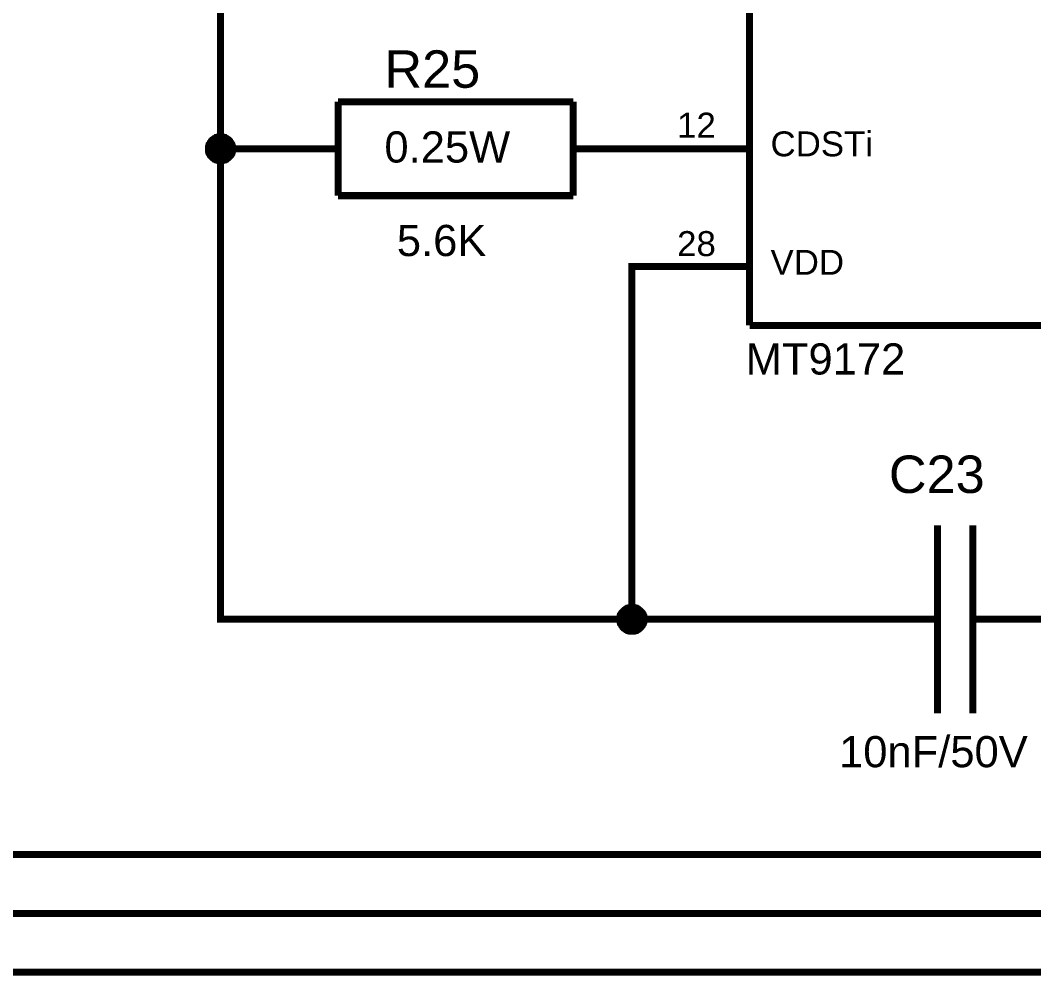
# Model space of a CAD drawing. Header units: millimetres. Extents: x -2024 to 917, y -725 to 13.
# Drawn here: x 763.42 to 806.51, y -313.94 to -273.33 of the extents above; entities that cross this region are included whole.
import ezdxf

# ---------------------------------------------------------------- set-up
doc = ezdxf.new("R2010")
doc.units = ezdxf.units.MM
doc.layers.add('Sheet', color=255, linetype='Continuous')
doc.styles.get("Standard").update_dxf_attribs({"font": 'arial.ttf'})

msp = doc.modelspace()

# ---------------------------------------------------------------- linework, layer by layer
at = {"layer": 'Sheet'}
for points, const_width in [([(794.426, -245.037), (794.426, -286.301)], 0.3), ([(799.424, -298.787), (789.427, -298.787), (771.933, -298.787), (771.933, -278.8), (771.933, -266.298), (771.933, -251.296), (778.189, -251.296)], 0.3), ([(776.931, -276.797), (776.931, -280.787)], 0.3), ([(786.928, -276.797), (776.931, -276.797)], 0.3), ([(786.928, -276.797), (786.928, -280.787)], 0.3), ([(771.42, -278.8), (771.42, -278.767), (771.42, -278.751), (771.42, -278.717), (771.436, -278.701), (771.436, -278.668), (771.436, -278.651), (771.453, -278.618), (771.453, -278.602), (771.469, -278.585), (771.486, -278.552), (771.502, -278.535), (771.502, -278.519), (771.519, -278.502), (771.535, -278.469), (771.552, -278.453), (771.569, -278.436), (771.585, -278.419), (771.602, -278.403), (771.635, -278.386), (771.651, -278.37), (771.668, -278.37), (771.684, -278.353), (771.717, -278.337), (771.734, -278.32), (771.751, -278.32), (771.784, -278.303), (771.8, -278.303), (771.833, -278.303), (771.85, -278.287), (771.883, -278.287), (771.9, -278.287), (771.933, -278.287)], 0.3), ([(771.42, -278.8), (771.42, -278.767), (771.42, -278.751), (771.42, -278.717), (771.436, -278.701), (771.436, -278.668), (771.436, -278.651), (771.453, -278.618), (771.453, -278.602), (771.469, -278.585), (771.486, -278.552), (771.502, -278.535), (771.502, -278.519), (771.519, -278.502), (771.535, -278.469), (771.552, -278.453), (771.569, -278.436), (771.585, -278.419), (771.602, -278.403), (771.635, -278.386), (771.651, -278.37), (771.668, -278.37), (771.684, -278.353), (771.717, -278.337), (771.734, -278.32), (771.751, -278.32), (771.784, -278.303), (771.8, -278.303), (771.833, -278.303), (771.85, -278.287), (771.883, -278.287), (771.9, -278.287), (771.933, -278.287)], 0.3), ([(771.42, -278.8), (771.42, -278.767), (771.42, -278.751), (771.42, -278.717), (771.436, -278.701), (771.436, -278.668), (771.436, -278.651), (771.453, -278.618), (771.453, -278.602), (771.469, -278.585), (771.486, -278.552), (771.502, -278.535), (771.502, -278.519), (771.519, -278.502), (771.535, -278.469), (771.552, -278.453), (771.569, -278.436), (771.585, -278.419), (771.602, -278.403), (771.635, -278.386), (771.651, -278.37), (771.668, -278.37), (771.684, -278.353), (771.717, -278.337), (771.734, -278.32), (771.751, -278.32), (771.784, -278.303), (771.8, -278.303), (771.833, -278.303), (771.85, -278.287), (771.883, -278.287), (771.9, -278.287), (771.933, -278.287)], 0.3), ([(771.42, -278.8), (771.42, -278.767), (771.42, -278.751), (771.42, -278.717), (771.436, -278.701), (771.436, -278.668), (771.436, -278.651), (771.453, -278.618), (771.453, -278.602), (771.469, -278.585), (771.486, -278.552), (771.502, -278.535), (771.502, -278.519), (771.519, -278.502), (771.535, -278.469), (771.552, -278.453), (771.569, -278.436), (771.585, -278.419), (771.602, -278.403), (771.635, -278.386), (771.651, -278.37), (771.668, -278.37), (771.684, -278.353), (771.717, -278.337), (771.734, -278.32), (771.751, -278.32), (771.784, -278.303), (771.8, -278.303), (771.833, -278.303), (771.85, -278.287), (771.883, -278.287), (771.9, -278.287), (771.933, -278.287)], 0.3), ([(771.42, -278.8), (771.42, -278.767), (771.42, -278.751), (771.42, -278.717), (771.436, -278.701), (771.436, -278.668), (771.436, -278.651), (771.453, -278.618), (771.453, -278.602), (771.469, -278.585), (771.486, -278.552), (771.502, -278.535), (771.502, -278.519), (771.519, -278.502), (771.535, -278.469), (771.552, -278.453), (771.569, -278.436), (771.585, -278.419), (771.602, -278.403), (771.635, -278.386), (771.651, -278.37), (771.668, -278.37), (771.684, -278.353), (771.717, -278.337), (771.734, -278.32), (771.751, -278.32), (771.784, -278.303), (771.8, -278.303), (771.833, -278.303), (771.85, -278.287), (771.883, -278.287), (771.9, -278.287), (771.933, -278.287)], 0.0991), ([(771.42, -278.8), (771.42, -278.767), (771.42, -278.751), (771.42, -278.717), (771.436, -278.701), (771.436, -278.668), (771.436, -278.651), (771.453, -278.618), (771.453, -278.602), (771.469, -278.585), (771.486, -278.552), (771.502, -278.535), (771.502, -278.519), (771.519, -278.502), (771.535, -278.469), (771.552, -278.453), (771.569, -278.436), (771.585, -278.419), (771.602, -278.403), (771.635, -278.386), (771.651, -278.37), (771.668, -278.37), (771.684, -278.353), (771.717, -278.337), (771.734, -278.32), (771.751, -278.32), (771.784, -278.303), (771.8, -278.303), (771.833, -278.303), (771.85, -278.287), (771.883, -278.287), (771.9, -278.287), (771.933, -278.287)], 0.0991), ([(771.42, -278.8), (771.42, -278.767), (771.42, -278.751), (771.42, -278.717), (771.436, -278.701), (771.436, -278.668), (771.436, -278.651), (771.453, -278.618), (771.453, -278.602), (771.469, -278.585), (771.486, -278.552), (771.502, -278.535), (771.502, -278.519), (771.519, -278.502), (771.535, -278.469), (771.552, -278.453), (771.569, -278.436), (771.585, -278.419), (771.602, -278.403), (771.635, -278.386), (771.651, -278.37), (771.668, -278.37), (771.684, -278.353), (771.717, -278.337), (771.734, -278.32), (771.751, -278.32), (771.784, -278.303), (771.8, -278.303), (771.833, -278.303), (771.85, -278.287), (771.883, -278.287), (771.9, -278.287), (771.933, -278.287)], 0.0991), ([(771.42, -278.8), (771.42, -278.767), (771.42, -278.751), (771.42, -278.717), (771.436, -278.701), (771.436, -278.668), (771.436, -278.651), (771.453, -278.618), (771.453, -278.602), (771.469, -278.585), (771.486, -278.552), (771.502, -278.535), (771.502, -278.519), (771.519, -278.502), (771.535, -278.469), (771.552, -278.453), (771.569, -278.436), (771.585, -278.419), (771.602, -278.403), (771.635, -278.386), (771.651, -278.37), (771.668, -278.37), (771.684, -278.353), (771.717, -278.337), (771.734, -278.32), (771.751, -278.32), (771.784, -278.303), (771.8, -278.303), (771.833, -278.303), (771.85, -278.287), (771.883, -278.287), (771.9, -278.287), (771.933, -278.287)], 0.0991), ([(771.933, -278.287), (771.933, -278.287)], 0.3), ([(771.933, -278.287), (771.966, -278.287), (771.982, -278.287), (772.015, -278.287), (772.032, -278.303), (772.065, -278.303), (772.082, -278.303), (772.115, -278.32), (772.131, -278.32), (772.148, -278.337), (772.181, -278.353), (772.197, -278.37), (772.214, -278.37), (772.231, -278.386), (772.264, -278.403), (772.28, -278.419), (772.297, -278.436), (772.313, -278.453), (772.33, -278.469), (772.346, -278.502), (772.363, -278.519), (772.363, -278.535), (772.38, -278.552), (772.396, -278.585), (772.413, -278.602), (772.413, -278.618), (772.429, -278.651), (772.429, -278.668), (772.429, -278.701), (772.446, -278.717), (772.446, -278.751), (772.446, -278.767), (772.446, -278.8)], 0.3), ([(771.933, -278.287), (771.933, -278.287)], 0.3), ([(771.933, -278.287), (771.966, -278.287), (771.982, -278.287), (772.015, -278.287), (772.032, -278.303), (772.065, -278.303), (772.082, -278.303), (772.115, -278.32), (772.131, -278.32), (772.148, -278.337), (772.181, -278.353), (772.197, -278.37), (772.214, -278.37), (772.231, -278.386), (772.264, -278.403), (772.28, -278.419), (772.297, -278.436), (772.313, -278.453), (772.33, -278.469), (772.346, -278.502), (772.363, -278.519), (772.363, -278.535), (772.38, -278.552), (772.396, -278.585), (772.413, -278.602), (772.413, -278.618), (772.429, -278.651), (772.429, -278.668), (772.429, -278.701), (772.446, -278.717), (772.446, -278.751), (772.446, -278.767), (772.446, -278.8)], 0.3), ([(771.933, -278.287), (771.933, -278.287)], 0.3), ([(771.933, -278.287), (771.966, -278.287), (771.982, -278.287), (772.015, -278.287), (772.032, -278.303), (772.065, -278.303), (772.082, -278.303), (772.115, -278.32), (772.131, -278.32), (772.148, -278.337), (772.181, -278.353), (772.197, -278.37), (772.214, -278.37), (772.231, -278.386), (772.264, -278.403), (772.28, -278.419), (772.297, -278.436), (772.313, -278.453), (772.33, -278.469), (772.346, -278.502), (772.363, -278.519), (772.363, -278.535), (772.38, -278.552), (772.396, -278.585), (772.413, -278.602), (772.413, -278.618), (772.429, -278.651), (772.429, -278.668), (772.429, -278.701), (772.446, -278.717), (772.446, -278.751), (772.446, -278.767), (772.446, -278.8)], 0.3), ([(771.933, -278.287), (771.933, -278.287)], 0.3), ([(771.933, -278.287), (771.966, -278.287), (771.982, -278.287), (772.015, -278.287), (772.032, -278.303), (772.065, -278.303), (772.082, -278.303), (772.115, -278.32), (772.131, -278.32), (772.148, -278.337), (772.181, -278.353), (772.197, -278.37), (772.214, -278.37), (772.231, -278.386), (772.264, -278.403), (772.28, -278.419), (772.297, -278.436), (772.313, -278.453), (772.33, -278.469), (772.346, -278.502), (772.363, -278.519), (772.363, -278.535), (772.38, -278.552), (772.396, -278.585), (772.413, -278.602), (772.413, -278.618), (772.429, -278.651), (772.429, -278.668), (772.429, -278.701), (772.446, -278.717), (772.446, -278.751), (772.446, -278.767), (772.446, -278.8)], 0.3), ([(771.933, -278.287), (771.933, -278.287)], 0.0991), ([(771.933, -278.287), (771.966, -278.287), (771.982, -278.287), (772.015, -278.287), (772.032, -278.303), (772.065, -278.303), (772.082, -278.303), (772.115, -278.32), (772.131, -278.32), (772.148, -278.337), (772.181, -278.353), (772.197, -278.37), (772.214, -278.37), (772.231, -278.386), (772.264, -278.403), (772.28, -278.419), (772.297, -278.436), (772.313, -278.453), (772.33, -278.469), (772.346, -278.502), (772.363, -278.519), (772.363, -278.535), (772.38, -278.552), (772.396, -278.585), (772.413, -278.602), (772.413, -278.618), (772.429, -278.651), (772.429, -278.668), (772.429, -278.701), (772.446, -278.717), (772.446, -278.751), (772.446, -278.767), (772.446, -278.8)], 0.0991), ([(771.933, -278.287), (771.933, -278.287)], 0.0991), ([(771.933, -278.287), (771.966, -278.287), (771.982, -278.287), (772.015, -278.287), (772.032, -278.303), (772.065, -278.303), (772.082, -278.303), (772.115, -278.32), (772.131, -278.32), (772.148, -278.337), (772.181, -278.353), (772.197, -278.37), (772.214, -278.37), (772.231, -278.386), (772.264, -278.403), (772.28, -278.419), (772.297, -278.436), (772.313, -278.453), (772.33, -278.469), (772.346, -278.502), (772.363, -278.519), (772.363, -278.535), (772.38, -278.552), (772.396, -278.585), (772.413, -278.602), (772.413, -278.618), (772.429, -278.651), (772.429, -278.668), (772.429, -278.701), (772.446, -278.717), (772.446, -278.751), (772.446, -278.767), (772.446, -278.8)], 0.0991), ([(771.933, -278.287), (771.933, -278.287)], 0.0991), ([(771.933, -278.287), (771.966, -278.287), (771.982, -278.287), (772.015, -278.287), (772.032, -278.303), (772.065, -278.303), (772.082, -278.303), (772.115, -278.32), (772.131, -278.32), (772.148, -278.337), (772.181, -278.353), (772.197, -278.37), (772.214, -278.37), (772.231, -278.386), (772.264, -278.403), (772.28, -278.419), (772.297, -278.436), (772.313, -278.453), (772.33, -278.469), (772.346, -278.502), (772.363, -278.519), (772.363, -278.535), (772.38, -278.552), (772.396, -278.585), (772.413, -278.602), (772.413, -278.618), (772.429, -278.651), (772.429, -278.668), (772.429, -278.701), (772.446, -278.717), (772.446, -278.751), (772.446, -278.767), (772.446, -278.8)], 0.0991), ([(771.933, -278.287), (771.933, -278.287)], 0.0991), ([(771.933, -278.287), (771.966, -278.287), (771.982, -278.287), (772.015, -278.287), (772.032, -278.303), (772.065, -278.303), (772.082, -278.303), (772.115, -278.32), (772.131, -278.32), (772.148, -278.337), (772.181, -278.353), (772.197, -278.37), (772.214, -278.37), (772.231, -278.386), (772.264, -278.403), (772.28, -278.419), (772.297, -278.436), (772.313, -278.453), (772.33, -278.469), (772.346, -278.502), (772.363, -278.519), (772.363, -278.535), (772.38, -278.552), (772.396, -278.585), (772.413, -278.602), (772.413, -278.618), (772.429, -278.651), (772.429, -278.668), (772.429, -278.701), (772.446, -278.717), (772.446, -278.751), (772.446, -278.767), (772.446, -278.8)], 0.0991), ([(771.933, -279.297), (771.9, -279.297), (771.883, -279.297), (771.85, -279.297), (771.833, -279.28), (771.8, -279.28), (771.784, -279.28), (771.751, -279.264), (771.734, -279.264), (771.717, -279.247), (771.684, -279.231), (771.668, -279.231), (771.651, -279.214), (771.635, -279.198), (771.602, -279.181), (771.585, -279.165), (771.569, -279.148), (771.552, -279.131), (771.535, -279.115), (771.519, -279.098), (771.502, -279.082), (771.502, -279.065), (771.486, -279.032), (771.469, -279.016), (771.453, -278.999), (771.453, -278.966), (771.436, -278.949), (771.436, -278.933), (771.436, -278.9), (771.42, -278.883), (771.42, -278.85), (771.42, -278.833), (771.42, -278.8)], 0.3), ([(771.42, -278.8), (771.42, -278.8)], 0.3), ([(771.933, -279.297), (771.9, -279.297), (771.883, -279.297), (771.85, -279.297), (771.833, -279.28), (771.8, -279.28), (771.784, -279.28), (771.751, -279.264), (771.734, -279.264), (771.717, -279.247), (771.684, -279.231), (771.668, -279.231), (771.651, -279.214), (771.635, -279.198), (771.602, -279.181), (771.585, -279.165), (771.569, -279.148), (771.552, -279.131), (771.535, -279.115), (771.519, -279.098), (771.502, -279.082), (771.502, -279.065), (771.486, -279.032), (771.469, -279.016), (771.453, -278.999), (771.453, -278.966), (771.436, -278.949), (771.436, -278.933), (771.436, -278.9), (771.42, -278.883), (771.42, -278.85), (771.42, -278.833), (771.42, -278.8)], 0.3), ([(771.42, -278.8), (771.42, -278.8)], 0.3), ([(771.933, -279.297), (771.9, -279.297), (771.883, -279.297), (771.85, -279.297), (771.833, -279.28), (771.8, -279.28), (771.784, -279.28), (771.751, -279.264), (771.734, -279.264), (771.717, -279.247), (771.684, -279.231), (771.668, -279.231), (771.651, -279.214), (771.635, -279.198), (771.602, -279.181), (771.585, -279.165), (771.569, -279.148), (771.552, -279.131), (771.535, -279.115), (771.519, -279.098), (771.502, -279.082), (771.502, -279.065), (771.486, -279.032), (771.469, -279.016), (771.453, -278.999), (771.453, -278.966), (771.436, -278.949), (771.436, -278.933), (771.436, -278.9), (771.42, -278.883), (771.42, -278.85), (771.42, -278.833), (771.42, -278.8)], 0.3), ([(771.42, -278.8), (771.42, -278.8)], 0.3), ([(771.933, -279.297), (771.9, -279.297), (771.883, -279.297), (771.85, -279.297), (771.833, -279.28), (771.8, -279.28), (771.784, -279.28), (771.751, -279.264), (771.734, -279.264), (771.717, -279.247), (771.684, -279.231), (771.668, -279.231), (771.651, -279.214), (771.635, -279.198), (771.602, -279.181), (771.585, -279.165), (771.569, -279.148), (771.552, -279.131), (771.535, -279.115), (771.519, -279.098), (771.502, -279.082), (771.502, -279.065), (771.486, -279.032), (771.469, -279.016), (771.453, -278.999), (771.453, -278.966), (771.436, -278.949), (771.436, -278.933), (771.436, -278.9), (771.42, -278.883), (771.42, -278.85), (771.42, -278.833), (771.42, -278.8)], 0.3), ([(771.42, -278.8), (771.42, -278.8)], 0.3), ([(771.933, -279.297), (771.9, -279.297), (771.883, -279.297), (771.85, -279.297), (771.833, -279.28), (771.8, -279.28), (771.784, -279.28), (771.751, -279.264), (771.734, -279.264), (771.717, -279.247), (771.684, -279.231), (771.668, -279.231), (771.651, -279.214), (771.635, -279.198), (771.602, -279.181), (771.585, -279.165), (771.569, -279.148), (771.552, -279.131), (771.535, -279.115), (771.519, -279.098), (771.502, -279.082), (771.502, -279.065), (771.486, -279.032), (771.469, -279.016), (771.453, -278.999), (771.453, -278.966), (771.436, -278.949), (771.436, -278.933), (771.436, -278.9), (771.42, -278.883), (771.42, -278.85), (771.42, -278.833), (771.42, -278.8)], 0.0991), ([(771.42, -278.8), (771.42, -278.8)], 0.0991), ([(771.933, -279.297), (771.9, -279.297), (771.883, -279.297), (771.85, -279.297), (771.833, -279.28), (771.8, -279.28), (771.784, -279.28), (771.751, -279.264), (771.734, -279.264), (771.717, -279.247), (771.684, -279.231), (771.668, -279.231), (771.651, -279.214), (771.635, -279.198), (771.602, -279.181), (771.585, -279.165), (771.569, -279.148), (771.552, -279.131), (771.535, -279.115), (771.519, -279.098), (771.502, -279.082), (771.502, -279.065), (771.486, -279.032), (771.469, -279.016), (771.453, -278.999), (771.453, -278.966), (771.436, -278.949), (771.436, -278.933), (771.436, -278.9), (771.42, -278.883), (771.42, -278.85), (771.42, -278.833), (771.42, -278.8)], 0.0991), ([(771.42, -278.8), (771.42, -278.8)], 0.0991), ([(771.933, -279.297), (771.9, -279.297), (771.883, -279.297), (771.85, -279.297), (771.833, -279.28), (771.8, -279.28), (771.784, -279.28), (771.751, -279.264), (771.734, -279.264), (771.717, -279.247), (771.684, -279.231), (771.668, -279.231), (771.651, -279.214), (771.635, -279.198), (771.602, -279.181), (771.585, -279.165), (771.569, -279.148), (771.552, -279.131), (771.535, -279.115), (771.519, -279.098), (771.502, -279.082), (771.502, -279.065), (771.486, -279.032), (771.469, -279.016), (771.453, -278.999), (771.453, -278.966), (771.436, -278.949), (771.436, -278.933), (771.436, -278.9), (771.42, -278.883), (771.42, -278.85), (771.42, -278.833), (771.42, -278.8)], 0.0991), ([(771.42, -278.8), (771.42, -278.8)], 0.0991), ([(771.933, -279.297), (771.9, -279.297), (771.883, -279.297), (771.85, -279.297), (771.833, -279.28), (771.8, -279.28), (771.784, -279.28), (771.751, -279.264), (771.734, -279.264), (771.717, -279.247), (771.684, -279.231), (771.668, -279.231), (771.651, -279.214), (771.635, -279.198), (771.602, -279.181), (771.585, -279.165), (771.569, -279.148), (771.552, -279.131), (771.535, -279.115), (771.519, -279.098), (771.502, -279.082), (771.502, -279.065), (771.486, -279.032), (771.469, -279.016), (771.453, -278.999), (771.453, -278.966), (771.436, -278.949), (771.436, -278.933), (771.436, -278.9), (771.42, -278.883), (771.42, -278.85), (771.42, -278.833), (771.42, -278.8)], 0.0991), ([(771.42, -278.8), (771.42, -278.8)], 0.0991), ([(774.432, -278.8), (771.933, -278.8)], 0.3), ([(772.446, -278.8), (772.446, -278.833), (772.446, -278.85), (772.446, -278.883), (772.429, -278.9), (772.429, -278.933), (772.429, -278.949), (772.413, -278.966), (772.413, -278.999), (772.396, -279.016), (772.38, -279.032), (772.363, -279.065), (772.363, -279.082), (772.346, -279.098), (772.33, -279.115), (772.313, -279.131), (772.297, -279.148), (772.28, -279.165), (772.264, -279.181), (772.231, -279.198), (772.214, -279.214), (772.197, -279.231), (772.181, -279.231), (772.148, -279.247), (772.131, -279.264), (772.115, -279.264), (772.082, -279.28), (772.065, -279.28), (772.032, -279.28), (772.015, -279.297), (771.982, -279.297), (771.966, -279.297), (771.933, -279.297)], 0.3), ([(772.446, -278.8), (772.446, -278.833), (772.446, -278.85), (772.446, -278.883), (772.429, -278.9), (772.429, -278.933), (772.429, -278.949), (772.413, -278.966), (772.413, -278.999), (772.396, -279.016), (772.38, -279.032), (772.363, -279.065), (772.363, -279.082), (772.346, -279.098), (772.33, -279.115), (772.313, -279.131), (772.297, -279.148), (772.28, -279.165), (772.264, -279.181), (772.231, -279.198), (772.214, -279.214), (772.197, -279.231), (772.181, -279.231), (772.148, -279.247), (772.131, -279.264), (772.115, -279.264), (772.082, -279.28), (772.065, -279.28), (772.032, -279.28), (772.015, -279.297), (771.982, -279.297), (771.966, -279.297), (771.933, -279.297)], 0.3), ([(772.446, -278.8), (772.446, -278.833), (772.446, -278.85), (772.446, -278.883), (772.429, -278.9), (772.429, -278.933), (772.429, -278.949), (772.413, -278.966), (772.413, -278.999), (772.396, -279.016), (772.38, -279.032), (772.363, -279.065), (772.363, -279.082), (772.346, -279.098), (772.33, -279.115), (772.313, -279.131), (772.297, -279.148), (772.28, -279.165), (772.264, -279.181), (772.231, -279.198), (772.214, -279.214), (772.197, -279.231), (772.181, -279.231), (772.148, -279.247), (772.131, -279.264), (772.115, -279.264), (772.082, -279.28), (772.065, -279.28), (772.032, -279.28), (772.015, -279.297), (771.982, -279.297), (771.966, -279.297), (771.933, -279.297)], 0.3), ([(772.446, -278.8), (772.446, -278.833), (772.446, -278.85), (772.446, -278.883), (772.429, -278.9), (772.429, -278.933), (772.429, -278.949), (772.413, -278.966), (772.413, -278.999), (772.396, -279.016), (772.38, -279.032), (772.363, -279.065), (772.363, -279.082), (772.346, -279.098), (772.33, -279.115), (772.313, -279.131), (772.297, -279.148), (772.28, -279.165), (772.264, -279.181), (772.231, -279.198), (772.214, -279.214), (772.197, -279.231), (772.181, -279.231), (772.148, -279.247), (772.131, -279.264), (772.115, -279.264), (772.082, -279.28), (772.065, -279.28), (772.032, -279.28), (772.015, -279.297), (771.982, -279.297), (771.966, -279.297), (771.933, -279.297)], 0.3), ([(772.446, -278.8), (772.446, -278.833), (772.446, -278.85), (772.446, -278.883), (772.429, -278.9), (772.429, -278.933), (772.429, -278.949), (772.413, -278.966), (772.413, -278.999), (772.396, -279.016), (772.38, -279.032), (772.363, -279.065), (772.363, -279.082), (772.346, -279.098), (772.33, -279.115), (772.313, -279.131), (772.297, -279.148), (772.28, -279.165), (772.264, -279.181), (772.231, -279.198), (772.214, -279.214), (772.197, -279.231), (772.181, -279.231), (772.148, -279.247), (772.131, -279.264), (772.115, -279.264), (772.082, -279.28), (772.065, -279.28), (772.032, -279.28), (772.015, -279.297), (771.982, -279.297), (771.966, -279.297), (771.933, -279.297)], 0.0991), ([(772.446, -278.8), (772.446, -278.833), (772.446, -278.85), (772.446, -278.883), (772.429, -278.9), (772.429, -278.933), (772.429, -278.949), (772.413, -278.966), (772.413, -278.999), (772.396, -279.016), (772.38, -279.032), (772.363, -279.065), (772.363, -279.082), (772.346, -279.098), (772.33, -279.115), (772.313, -279.131), (772.297, -279.148), (772.28, -279.165), (772.264, -279.181), (772.231, -279.198), (772.214, -279.214), (772.197, -279.231), (772.181, -279.231), (772.148, -279.247), (772.131, -279.264), (772.115, -279.264), (772.082, -279.28), (772.065, -279.28), (772.032, -279.28), (772.015, -279.297), (771.982, -279.297), (771.966, -279.297), (771.933, -279.297)], 0.0991), ([(772.446, -278.8), (772.446, -278.833), (772.446, -278.85), (772.446, -278.883), (772.429, -278.9), (772.429, -278.933), (772.429, -278.949), (772.413, -278.966), (772.413, -278.999), (772.396, -279.016), (772.38, -279.032), (772.363, -279.065), (772.363, -279.082), (772.346, -279.098), (772.33, -279.115), (772.313, -279.131), (772.297, -279.148), (772.28, -279.165), (772.264, -279.181), (772.231, -279.198), (772.214, -279.214), (772.197, -279.231), (772.181, -279.231), (772.148, -279.247), (772.131, -279.264), (772.115, -279.264), (772.082, -279.28), (772.065, -279.28), (772.032, -279.28), (772.015, -279.297), (771.982, -279.297), (771.966, -279.297), (771.933, -279.297)], 0.0991), ([(772.446, -278.8), (772.446, -278.833), (772.446, -278.85), (772.446, -278.883), (772.429, -278.9), (772.429, -278.933), (772.429, -278.949), (772.413, -278.966), (772.413, -278.999), (772.396, -279.016), (772.38, -279.032), (772.363, -279.065), (772.363, -279.082), (772.346, -279.098), (772.33, -279.115), (772.313, -279.131), (772.297, -279.148), (772.28, -279.165), (772.264, -279.181), (772.231, -279.198), (772.214, -279.214), (772.197, -279.231), (772.181, -279.231), (772.148, -279.247), (772.131, -279.264), (772.115, -279.264), (772.082, -279.28), (772.065, -279.28), (772.032, -279.28), (772.015, -279.297), (771.982, -279.297), (771.966, -279.297), (771.933, -279.297)], 0.0991), ([(772.446, -278.8), (772.446, -278.8), (772.446, -278.8), (772.446, -278.8), (772.446, -278.8), (772.446, -278.8), (772.446, -278.8), (772.446, -278.8), (772.446, -278.8), (772.446, -278.8), (772.446, -278.8), (772.446, -278.8), (772.446, -278.8), (772.446, -278.8), (772.446, -278.8), (772.446, -278.8), (772.446, -278.8), (772.446, -278.8), (772.446, -278.8), (772.446, -278.8), (772.446, -278.8), (772.446, -278.8), (772.446, -278.8), (772.446, -278.8), (772.446, -278.8), (772.446, -278.8), (772.446, -278.8), (772.446, -278.8), (772.446, -278.8), (772.446, -278.8), (772.446, -278.8), (772.446, -278.8), (772.446, -278.8)], 0.3), ([(772.446, -278.8), (772.446, -278.8)], 0.3), ([(772.446, -278.8), (772.446, -278.8), (772.446, -278.8), (772.446, -278.8), (772.446, -278.8), (772.446, -278.8), (772.446, -278.8), (772.446, -278.8), (772.446, -278.8), (772.446, -278.8), (772.446, -278.8), (772.446, -278.8), (772.446, -278.8), (772.446, -278.8), (772.446, -278.8), (772.446, -278.8), (772.446, -278.8), (772.446, -278.8), (772.446, -278.8), (772.446, -278.8), (772.446, -278.8), (772.446, -278.8), (772.446, -278.8), (772.446, -278.8), (772.446, -278.8), (772.446, -278.8), (772.446, -278.8), (772.446, -278.8), (772.446, -278.8), (772.446, -278.8), (772.446, -278.8), (772.446, -278.8), (772.446, -278.8)], 0.3), ([(772.446, -278.8), (772.446, -278.8)], 0.3), ([(772.446, -278.8), (772.446, -278.8), (772.446, -278.8), (772.446, -278.8), (772.446, -278.8), (772.446, -278.8), (772.446, -278.8), (772.446, -278.8), (772.446, -278.8), (772.446, -278.8), (772.446, -278.8), (772.446, -278.8), (772.446, -278.8), (772.446, -278.8), (772.446, -278.8), (772.446, -278.8), (772.446, -278.8), (772.446, -278.8), (772.446, -278.8), (772.446, -278.8), (772.446, -278.8), (772.446, -278.8), (772.446, -278.8), (772.446, -278.8), (772.446, -278.8), (772.446, -278.8), (772.446, -278.8), (772.446, -278.8), (772.446, -278.8), (772.446, -278.8), (772.446, -278.8), (772.446, -278.8), (772.446, -278.8)], 0.3), ([(772.446, -278.8), (772.446, -278.8)], 0.3), ([(772.446, -278.8), (772.446, -278.8), (772.446, -278.8), (772.446, -278.8), (772.446, -278.8), (772.446, -278.8), (772.446, -278.8), (772.446, -278.8), (772.446, -278.8), (772.446, -278.8), (772.446, -278.8), (772.446, -278.8), (772.446, -278.8), (772.446, -278.8), (772.446, -278.8), (772.446, -278.8), (772.446, -278.8), (772.446, -278.8), (772.446, -278.8), (772.446, -278.8), (772.446, -278.8), (772.446, -278.8), (772.446, -278.8), (772.446, -278.8), (772.446, -278.8), (772.446, -278.8), (772.446, -278.8), (772.446, -278.8), (772.446, -278.8), (772.446, -278.8), (772.446, -278.8), (772.446, -278.8), (772.446, -278.8)], 0.3), ([(772.446, -278.8), (772.446, -278.8)], 0.3), ([(772.446, -278.8), (772.446, -278.8), (772.446, -278.8), (772.446, -278.8), (772.446, -278.8), (772.446, -278.8), (772.446, -278.8), (772.446, -278.8), (772.446, -278.8), (772.446, -278.8), (772.446, -278.8), (772.446, -278.8), (772.446, -278.8), (772.446, -278.8), (772.446, -278.8), (772.446, -278.8), (772.446, -278.8), (772.446, -278.8), (772.446, -278.8), (772.446, -278.8), (772.446, -278.8), (772.446, -278.8), (772.446, -278.8), (772.446, -278.8), (772.446, -278.8), (772.446, -278.8), (772.446, -278.8), (772.446, -278.8), (772.446, -278.8), (772.446, -278.8), (772.446, -278.8), (772.446, -278.8), (772.446, -278.8)], 0.0991), ([(772.446, -278.8), (772.446, -278.8)], 0.0991), ([(772.446, -278.8), (772.446, -278.8), (772.446, -278.8), (772.446, -278.8), (772.446, -278.8), (772.446, -278.8), (772.446, -278.8), (772.446, -278.8), (772.446, -278.8), (772.446, -278.8), (772.446, -278.8), (772.446, -278.8), (772.446, -278.8), (772.446, -278.8), (772.446, -278.8), (772.446, -278.8), (772.446, -278.8), (772.446, -278.8), (772.446, -278.8), (772.446, -278.8), (772.446, -278.8), (772.446, -278.8), (772.446, -278.8), (772.446, -278.8), (772.446, -278.8), (772.446, -278.8), (772.446, -278.8), (772.446, -278.8), (772.446, -278.8), (772.446, -278.8), (772.446, -278.8), (772.446, -278.8), (772.446, -278.8)], 0.0991), ([(772.446, -278.8), (772.446, -278.8)], 0.0991), ([(772.446, -278.8), (772.446, -278.8), (772.446, -278.8), (772.446, -278.8), (772.446, -278.8), (772.446, -278.8), (772.446, -278.8), (772.446, -278.8), (772.446, -278.8), (772.446, -278.8), (772.446, -278.8), (772.446, -278.8), (772.446, -278.8), (772.446, -278.8), (772.446, -278.8), (772.446, -278.8), (772.446, -278.8), (772.446, -278.8), (772.446, -278.8), (772.446, -278.8), (772.446, -278.8), (772.446, -278.8), (772.446, -278.8), (772.446, -278.8), (772.446, -278.8), (772.446, -278.8), (772.446, -278.8), (772.446, -278.8), (772.446, -278.8), (772.446, -278.8), (772.446, -278.8), (772.446, -278.8), (772.446, -278.8)], 0.0991), ([(772.446, -278.8), (772.446, -278.8)], 0.0991), ([(772.446, -278.8), (772.446, -278.8), (772.446, -278.8), (772.446, -278.8), (772.446, -278.8), (772.446, -278.8), (772.446, -278.8), (772.446, -278.8), (772.446, -278.8), (772.446, -278.8), (772.446, -278.8), (772.446, -278.8), (772.446, -278.8), (772.446, -278.8), (772.446, -278.8), (772.446, -278.8), (772.446, -278.8), (772.446, -278.8), (772.446, -278.8), (772.446, -278.8), (772.446, -278.8), (772.446, -278.8), (772.446, -278.8), (772.446, -278.8), (772.446, -278.8), (772.446, -278.8), (772.446, -278.8), (772.446, -278.8), (772.446, -278.8), (772.446, -278.8), (772.446, -278.8), (772.446, -278.8), (772.446, -278.8)], 0.0991), ([(772.446, -278.8), (772.446, -278.8)], 0.0991), ([(776.931, -278.8), (774.432, -278.8)], 0.3), ([(786.928, -278.8), (789.427, -278.8)], 0.3), ([(791.926, -278.8), (789.427, -278.8)], 0.3), ([(794.426, -278.8), (791.926, -278.8)], 0.3), ([(786.928, -280.787), (776.931, -280.787)], 0.3), ([(791.926, -283.801), (789.427, -283.801), (789.427, -298.787)], 0.3), ([(794.426, -283.801), (791.926, -283.801)], 0.3), ([(811.92, -286.301), (794.426, -286.301)], 0.3), ([(802.42, -294.796), (802.42, -302.794)], 0.3), ([(803.926, -294.796), (803.926, -302.794)], 0.3), ([(788.914, -298.787), (788.914, -298.754), (788.914, -298.737), (788.914, -298.704), (788.931, -298.687), (788.931, -298.654), (788.931, -298.638), (788.947, -298.621), (788.947, -298.588), (788.964, -298.572), (788.98, -298.555), (788.997, -298.522), (788.997, -298.505), (789.013, -298.489), (789.03, -298.472), (789.046, -298.456), (789.063, -298.439), (789.08, -298.423), (789.096, -298.406), (789.129, -298.389), (789.146, -298.373), (789.162, -298.356), (789.179, -298.356), (789.212, -298.34), (789.229, -298.323), (789.245, -298.323), (789.278, -298.307), (789.295, -298.307), (789.328, -298.307), (789.344, -298.29), (789.377, -298.29), (789.394, -298.29), (789.427, -298.29)], 0.3), ([(788.914, -298.787), (788.914, -298.754), (788.914, -298.737), (788.914, -298.704), (788.931, -298.687), (788.931, -298.654), (788.931, -298.638), (788.947, -298.621), (788.947, -298.588), (788.964, -298.572), (788.98, -298.555), (788.997, -298.522), (788.997, -298.505), (789.013, -298.489), (789.03, -298.472), (789.046, -298.456), (789.063, -298.439), (789.08, -298.423), (789.096, -298.406), (789.129, -298.389), (789.146, -298.373), (789.162, -298.356), (789.179, -298.356), (789.212, -298.34), (789.229, -298.323), (789.245, -298.323), (789.278, -298.307), (789.295, -298.307), (789.328, -298.307), (789.344, -298.29), (789.377, -298.29), (789.394, -298.29), (789.427, -298.29)], 0.3), ([(788.914, -298.787), (788.914, -298.754), (788.914, -298.737), (788.914, -298.704), (788.931, -298.687), (788.931, -298.654), (788.931, -298.638), (788.947, -298.621), (788.947, -298.588), (788.964, -298.572), (788.98, -298.555), (788.997, -298.522), (788.997, -298.505), (789.013, -298.489), (789.03, -298.472), (789.046, -298.456), (789.063, -298.439), (789.08, -298.423), (789.096, -298.406), (789.129, -298.389), (789.146, -298.373), (789.162, -298.356), (789.179, -298.356), (789.212, -298.34), (789.229, -298.323), (789.245, -298.323), (789.278, -298.307), (789.295, -298.307), (789.328, -298.307), (789.344, -298.29), (789.377, -298.29), (789.394, -298.29), (789.427, -298.29)], 0.3), ([(788.914, -298.787), (788.914, -298.754), (788.914, -298.737), (788.914, -298.704), (788.931, -298.687), (788.931, -298.654), (788.931, -298.638), (788.947, -298.621), (788.947, -298.588), (788.964, -298.572), (788.98, -298.555), (788.997, -298.522), (788.997, -298.505), (789.013, -298.489), (789.03, -298.472), (789.046, -298.456), (789.063, -298.439), (789.08, -298.423), (789.096, -298.406), (789.129, -298.389), (789.146, -298.373), (789.162, -298.356), (789.179, -298.356), (789.212, -298.34), (789.229, -298.323), (789.245, -298.323), (789.278, -298.307), (789.295, -298.307), (789.328, -298.307), (789.344, -298.29), (789.377, -298.29), (789.394, -298.29), (789.427, -298.29)], 0.3), ([(789.427, -298.29), (789.427, -298.29)], 0.3), ([(789.427, -298.29), (789.46, -298.29), (789.477, -298.29), (789.51, -298.29), (789.526, -298.307), (789.56, -298.307), (789.576, -298.307), (789.609, -298.323), (789.626, -298.323), (789.642, -298.34), (789.675, -298.356), (789.692, -298.356), (789.708, -298.373), (789.725, -298.389), (789.758, -298.406), (789.775, -298.423), (789.791, -298.439), (789.808, -298.456), (789.824, -298.472), (789.841, -298.489), (789.857, -298.505), (789.857, -298.522), (789.874, -298.555), (789.891, -298.572), (789.907, -298.588), (789.907, -298.621), (789.924, -298.638), (789.924, -298.654), (789.924, -298.687), (789.94, -298.704), (789.94, -298.737), (789.94, -298.754), (789.94, -298.787)], 0.3), ([(789.427, -298.29), (789.427, -298.29)], 0.3), ([(789.427, -298.29), (789.46, -298.29), (789.477, -298.29), (789.51, -298.29), (789.526, -298.307), (789.56, -298.307), (789.576, -298.307), (789.609, -298.323), (789.626, -298.323), (789.642, -298.34), (789.675, -298.356), (789.692, -298.356), (789.708, -298.373), (789.725, -298.389), (789.758, -298.406), (789.775, -298.423), (789.791, -298.439), (789.808, -298.456), (789.824, -298.472), (789.841, -298.489), (789.857, -298.505), (789.857, -298.522), (789.874, -298.555), (789.891, -298.572), (789.907, -298.588), (789.907, -298.621), (789.924, -298.638), (789.924, -298.654), (789.924, -298.687), (789.94, -298.704), (789.94, -298.737), (789.94, -298.754), (789.94, -298.787)], 0.3), ([(789.427, -298.29), (789.427, -298.29)], 0.3), ([(789.427, -298.29), (789.46, -298.29), (789.477, -298.29), (789.51, -298.29), (789.526, -298.307), (789.56, -298.307), (789.576, -298.307), (789.609, -298.323), (789.626, -298.323), (789.642, -298.34), (789.675, -298.356), (789.692, -298.356), (789.708, -298.373), (789.725, -298.389), (789.758, -298.406), (789.775, -298.423), (789.791, -298.439), (789.808, -298.456), (789.824, -298.472), (789.841, -298.489), (789.857, -298.505), (789.857, -298.522), (789.874, -298.555), (789.891, -298.572), (789.907, -298.588), (789.907, -298.621), (789.924, -298.638), (789.924, -298.654), (789.924, -298.687), (789.94, -298.704), (789.94, -298.737), (789.94, -298.754), (789.94, -298.787)], 0.3), ([(789.427, -298.29), (789.427, -298.29)], 0.3), ([(789.427, -298.29), (789.46, -298.29), (789.477, -298.29), (789.51, -298.29), (789.526, -298.307), (789.56, -298.307), (789.576, -298.307), (789.609, -298.323), (789.626, -298.323), (789.642, -298.34), (789.675, -298.356), (789.692, -298.356), (789.708, -298.373), (789.725, -298.389), (789.758, -298.406), (789.775, -298.423), (789.791, -298.439), (789.808, -298.456), (789.824, -298.472), (789.841, -298.489), (789.857, -298.505), (789.857, -298.522), (789.874, -298.555), (789.891, -298.572), (789.907, -298.588), (789.907, -298.621), (789.924, -298.638), (789.924, -298.654), (789.924, -298.687), (789.94, -298.704), (789.94, -298.737), (789.94, -298.754), (789.94, -298.787)], 0.3), ([(788.914, -298.787), (788.914, -298.754), (788.914, -298.737), (788.914, -298.704), (788.931, -298.687), (788.931, -298.654), (788.931, -298.638), (788.947, -298.621), (788.947, -298.588), (788.964, -298.572), (788.98, -298.555), (788.997, -298.522), (788.997, -298.505), (789.013, -298.489), (789.03, -298.472), (789.046, -298.456), (789.063, -298.439), (789.08, -298.423), (789.096, -298.406), (789.129, -298.389), (789.146, -298.373), (789.162, -298.356), (789.179, -298.356), (789.212, -298.34), (789.229, -298.323), (789.245, -298.323), (789.278, -298.307), (789.295, -298.307), (789.328, -298.307), (789.344, -298.29), (789.377, -298.29), (789.394, -298.29), (789.427, -298.29)], 0.0991), ([(788.914, -298.787), (788.914, -298.754), (788.914, -298.737), (788.914, -298.704), (788.931, -298.687), (788.931, -298.654), (788.931, -298.638), (788.947, -298.621), (788.947, -298.588), (788.964, -298.572), (788.98, -298.555), (788.997, -298.522), (788.997, -298.505), (789.013, -298.489), (789.03, -298.472), (789.046, -298.456), (789.063, -298.439), (789.08, -298.423), (789.096, -298.406), (789.129, -298.389), (789.146, -298.373), (789.162, -298.356), (789.179, -298.356), (789.212, -298.34), (789.229, -298.323), (789.245, -298.323), (789.278, -298.307), (789.295, -298.307), (789.328, -298.307), (789.344, -298.29), (789.377, -298.29), (789.394, -298.29), (789.427, -298.29)], 0.0991), ([(788.914, -298.787), (788.914, -298.754), (788.914, -298.737), (788.914, -298.704), (788.931, -298.687), (788.931, -298.654), (788.931, -298.638), (788.947, -298.621), (788.947, -298.588), (788.964, -298.572), (788.98, -298.555), (788.997, -298.522), (788.997, -298.505), (789.013, -298.489), (789.03, -298.472), (789.046, -298.456), (789.063, -298.439), (789.08, -298.423), (789.096, -298.406), (789.129, -298.389), (789.146, -298.373), (789.162, -298.356), (789.179, -298.356), (789.212, -298.34), (789.229, -298.323), (789.245, -298.323), (789.278, -298.307), (789.295, -298.307), (789.328, -298.307), (789.344, -298.29), (789.377, -298.29), (789.394, -298.29), (789.427, -298.29)], 0.0991), ([(788.914, -298.787), (788.914, -298.754), (788.914, -298.737), (788.914, -298.704), (788.931, -298.687), (788.931, -298.654), (788.931, -298.638), (788.947, -298.621), (788.947, -298.588), (788.964, -298.572), (788.98, -298.555), (788.997, -298.522), (788.997, -298.505), (789.013, -298.489), (789.03, -298.472), (789.046, -298.456), (789.063, -298.439), (789.08, -298.423), (789.096, -298.406), (789.129, -298.389), (789.146, -298.373), (789.162, -298.356), (789.179, -298.356), (789.212, -298.34), (789.229, -298.323), (789.245, -298.323), (789.278, -298.307), (789.295, -298.307), (789.328, -298.307), (789.344, -298.29), (789.377, -298.29), (789.394, -298.29), (789.427, -298.29)], 0.0991), ([(789.427, -298.29), (789.427, -298.29)], 0.0991), ([(789.427, -298.29), (789.46, -298.29), (789.477, -298.29), (789.51, -298.29), (789.526, -298.307), (789.56, -298.307), (789.576, -298.307), (789.609, -298.323), (789.626, -298.323), (789.642, -298.34), (789.675, -298.356), (789.692, -298.356), (789.708, -298.373), (789.725, -298.389), (789.758, -298.406), (789.775, -298.423), (789.791, -298.439), (789.808, -298.456), (789.824, -298.472), (789.841, -298.489), (789.857, -298.505), (789.857, -298.522), (789.874, -298.555), (789.891, -298.572), (789.907, -298.588), (789.907, -298.621), (789.924, -298.638), (789.924, -298.654), (789.924, -298.687), (789.94, -298.704), (789.94, -298.737), (789.94, -298.754), (789.94, -298.787)], 0.0991), ([(789.427, -298.29), (789.427, -298.29)], 0.0991), ([(789.427, -298.29), (789.46, -298.29), (789.477, -298.29), (789.51, -298.29), (789.526, -298.307), (789.56, -298.307), (789.576, -298.307), (789.609, -298.323), (789.626, -298.323), (789.642, -298.34), (789.675, -298.356), (789.692, -298.356), (789.708, -298.373), (789.725, -298.389), (789.758, -298.406), (789.775, -298.423), (789.791, -298.439), (789.808, -298.456), (789.824, -298.472), (789.841, -298.489), (789.857, -298.505), (789.857, -298.522), (789.874, -298.555), (789.891, -298.572), (789.907, -298.588), (789.907, -298.621), (789.924, -298.638), (789.924, -298.654), (789.924, -298.687), (789.94, -298.704), (789.94, -298.737), (789.94, -298.754), (789.94, -298.787)], 0.0991), ([(789.427, -298.29), (789.427, -298.29)], 0.0991), ([(789.427, -298.29), (789.46, -298.29), (789.477, -298.29), (789.51, -298.29), (789.526, -298.307), (789.56, -298.307), (789.576, -298.307), (789.609, -298.323), (789.626, -298.323), (789.642, -298.34), (789.675, -298.356), (789.692, -298.356), (789.708, -298.373), (789.725, -298.389), (789.758, -298.406), (789.775, -298.423), (789.791, -298.439), (789.808, -298.456), (789.824, -298.472), (789.841, -298.489), (789.857, -298.505), (789.857, -298.522), (789.874, -298.555), (789.891, -298.572), (789.907, -298.588), (789.907, -298.621), (789.924, -298.638), (789.924, -298.654), (789.924, -298.687), (789.94, -298.704), (789.94, -298.737), (789.94, -298.754), (789.94, -298.787)], 0.0991), ([(789.427, -298.29), (789.427, -298.29)], 0.0991), ([(789.427, -298.29), (789.46, -298.29), (789.477, -298.29), (789.51, -298.29), (789.526, -298.307), (789.56, -298.307), (789.576, -298.307), (789.609, -298.323), (789.626, -298.323), (789.642, -298.34), (789.675, -298.356), (789.692, -298.356), (789.708, -298.373), (789.725, -298.389), (789.758, -298.406), (789.775, -298.423), (789.791, -298.439), (789.808, -298.456), (789.824, -298.472), (789.841, -298.489), (789.857, -298.505), (789.857, -298.522), (789.874, -298.555), (789.891, -298.572), (789.907, -298.588), (789.907, -298.621), (789.924, -298.638), (789.924, -298.654), (789.924, -298.687), (789.94, -298.704), (789.94, -298.737), (789.94, -298.754), (789.94, -298.787)], 0.0991), ([(789.427, -299.3), (789.394, -299.3), (789.377, -299.3), (789.344, -299.3), (789.328, -299.284), (789.295, -299.284), (789.278, -299.284), (789.245, -299.267), (789.229, -299.267), (789.212, -299.25), (789.179, -299.234), (789.162, -299.217), (789.146, -299.217), (789.129, -299.201), (789.096, -299.184), (789.08, -299.168), (789.063, -299.151), (789.046, -299.135), (789.03, -299.118), (789.013, -299.085), (788.997, -299.068), (788.997, -299.052), (788.98, -299.035), (788.964, -299.002), (788.947, -298.986), (788.947, -298.969), (788.931, -298.936), (788.931, -298.919), (788.931, -298.886), (788.914, -298.87), (788.914, -298.836), (788.914, -298.82), (788.914, -298.787)], 0.3), ([(788.914, -298.787), (788.914, -298.787)], 0.3), ([(789.427, -299.3), (789.394, -299.3), (789.377, -299.3), (789.344, -299.3), (789.328, -299.284), (789.295, -299.284), (789.278, -299.284), (789.245, -299.267), (789.229, -299.267), (789.212, -299.25), (789.179, -299.234), (789.162, -299.217), (789.146, -299.217), (789.129, -299.201), (789.096, -299.184), (789.08, -299.168), (789.063, -299.151), (789.046, -299.135), (789.03, -299.118), (789.013, -299.085), (788.997, -299.068), (788.997, -299.052), (788.98, -299.035), (788.964, -299.002), (788.947, -298.986), (788.947, -298.969), (788.931, -298.936), (788.931, -298.919), (788.931, -298.886), (788.914, -298.87), (788.914, -298.836), (788.914, -298.82), (788.914, -298.787)], 0.3), ([(788.914, -298.787), (788.914, -298.787)], 0.3), ([(789.427, -299.3), (789.394, -299.3), (789.377, -299.3), (789.344, -299.3), (789.328, -299.284), (789.295, -299.284), (789.278, -299.284), (789.245, -299.267), (789.229, -299.267), (789.212, -299.25), (789.179, -299.234), (789.162, -299.217), (789.146, -299.217), (789.129, -299.201), (789.096, -299.184), (789.08, -299.168), (789.063, -299.151), (789.046, -299.135), (789.03, -299.118), (789.013, -299.085), (788.997, -299.068), (788.997, -299.052), (788.98, -299.035), (788.964, -299.002), (788.947, -298.986), (788.947, -298.969), (788.931, -298.936), (788.931, -298.919), (788.931, -298.886), (788.914, -298.87), (788.914, -298.836), (788.914, -298.82), (788.914, -298.787)], 0.3), ([(788.914, -298.787), (788.914, -298.787)], 0.3), ([(789.427, -299.3), (789.394, -299.3), (789.377, -299.3), (789.344, -299.3), (789.328, -299.284), (789.295, -299.284), (789.278, -299.284), (789.245, -299.267), (789.229, -299.267), (789.212, -299.25), (789.179, -299.234), (789.162, -299.217), (789.146, -299.217), (789.129, -299.201), (789.096, -299.184), (789.08, -299.168), (789.063, -299.151), (789.046, -299.135), (789.03, -299.118), (789.013, -299.085), (788.997, -299.068), (788.997, -299.052), (788.98, -299.035), (788.964, -299.002), (788.947, -298.986), (788.947, -298.969), (788.931, -298.936), (788.931, -298.919), (788.931, -298.886), (788.914, -298.87), (788.914, -298.836), (788.914, -298.82), (788.914, -298.787)], 0.3), ([(788.914, -298.787), (788.914, -298.787)], 0.3), ([(789.427, -299.3), (789.394, -299.3), (789.377, -299.3), (789.344, -299.3), (789.328, -299.284), (789.295, -299.284), (789.278, -299.284), (789.245, -299.267), (789.229, -299.267), (789.212, -299.25), (789.179, -299.234), (789.162, -299.217), (789.146, -299.217), (789.129, -299.201), (789.096, -299.184), (789.08, -299.168), (789.063, -299.151), (789.046, -299.135), (789.03, -299.118), (789.013, -299.085), (788.997, -299.068), (788.997, -299.052), (788.98, -299.035), (788.964, -299.002), (788.947, -298.986), (788.947, -298.969), (788.931, -298.936), (788.931, -298.919), (788.931, -298.886), (788.914, -298.87), (788.914, -298.836), (788.914, -298.82), (788.914, -298.787)], 0.0991), ([(788.914, -298.787), (788.914, -298.787)], 0.0991), ([(789.427, -299.3), (789.394, -299.3), (789.377, -299.3), (789.344, -299.3), (789.328, -299.284), (789.295, -299.284), (789.278, -299.284), (789.245, -299.267), (789.229, -299.267), (789.212, -299.25), (789.179, -299.234), (789.162, -299.217), (789.146, -299.217), (789.129, -299.201), (789.096, -299.184), (789.08, -299.168), (789.063, -299.151), (789.046, -299.135), (789.03, -299.118), (789.013, -299.085), (788.997, -299.068), (788.997, -299.052), (788.98, -299.035), (788.964, -299.002), (788.947, -298.986), (788.947, -298.969), (788.931, -298.936), (788.931, -298.919), (788.931, -298.886), (788.914, -298.87), (788.914, -298.836), (788.914, -298.82), (788.914, -298.787)], 0.0991), ([(788.914, -298.787), (788.914, -298.787)], 0.0991), ([(789.427, -299.3), (789.394, -299.3), (789.377, -299.3), (789.344, -299.3), (789.328, -299.284), (789.295, -299.284), (789.278, -299.284), (789.245, -299.267), (789.229, -299.267), (789.212, -299.25), (789.179, -299.234), (789.162, -299.217), (789.146, -299.217), (789.129, -299.201), (789.096, -299.184), (789.08, -299.168), (789.063, -299.151), (789.046, -299.135), (789.03, -299.118), (789.013, -299.085), (788.997, -299.068), (788.997, -299.052), (788.98, -299.035), (788.964, -299.002), (788.947, -298.986), (788.947, -298.969), (788.931, -298.936), (788.931, -298.919), (788.931, -298.886), (788.914, -298.87), (788.914, -298.836), (788.914, -298.82), (788.914, -298.787)], 0.0991), ([(788.914, -298.787), (788.914, -298.787)], 0.0991), ([(789.427, -299.3), (789.394, -299.3), (789.377, -299.3), (789.344, -299.3), (789.328, -299.284), (789.295, -299.284), (789.278, -299.284), (789.245, -299.267), (789.229, -299.267), (789.212, -299.25), (789.179, -299.234), (789.162, -299.217), (789.146, -299.217), (789.129, -299.201), (789.096, -299.184), (789.08, -299.168), (789.063, -299.151), (789.046, -299.135), (789.03, -299.118), (789.013, -299.085), (788.997, -299.068), (788.997, -299.052), (788.98, -299.035), (788.964, -299.002), (788.947, -298.986), (788.947, -298.969), (788.931, -298.936), (788.931, -298.919), (788.931, -298.886), (788.914, -298.87), (788.914, -298.836), (788.914, -298.82), (788.914, -298.787)], 0.0991), ([(788.914, -298.787), (788.914, -298.787)], 0.0991), ([(789.94, -298.787), (789.94, -298.82), (789.94, -298.836), (789.94, -298.87), (789.924, -298.886), (789.924, -298.919), (789.924, -298.936), (789.907, -298.969), (789.907, -298.986), (789.891, -299.002), (789.874, -299.035), (789.857, -299.052), (789.857, -299.068), (789.841, -299.085), (789.824, -299.118), (789.808, -299.135), (789.791, -299.151), (789.775, -299.168), (789.758, -299.184), (789.725, -299.201), (789.708, -299.217), (789.692, -299.217), (789.675, -299.234), (789.642, -299.25), (789.626, -299.267), (789.609, -299.267), (789.576, -299.284), (789.56, -299.284), (789.526, -299.284), (789.51, -299.3), (789.477, -299.3), (789.46, -299.3), (789.427, -299.3)], 0.3), ([(789.94, -298.787), (789.94, -298.82), (789.94, -298.836), (789.94, -298.87), (789.924, -298.886), (789.924, -298.919), (789.924, -298.936), (789.907, -298.969), (789.907, -298.986), (789.891, -299.002), (789.874, -299.035), (789.857, -299.052), (789.857, -299.068), (789.841, -299.085), (789.824, -299.118), (789.808, -299.135), (789.791, -299.151), (789.775, -299.168), (789.758, -299.184), (789.725, -299.201), (789.708, -299.217), (789.692, -299.217), (789.675, -299.234), (789.642, -299.25), (789.626, -299.267), (789.609, -299.267), (789.576, -299.284), (789.56, -299.284), (789.526, -299.284), (789.51, -299.3), (789.477, -299.3), (789.46, -299.3), (789.427, -299.3)], 0.3), ([(789.94, -298.787), (789.94, -298.82), (789.94, -298.836), (789.94, -298.87), (789.924, -298.886), (789.924, -298.919), (789.924, -298.936), (789.907, -298.969), (789.907, -298.986), (789.891, -299.002), (789.874, -299.035), (789.857, -299.052), (789.857, -299.068), (789.841, -299.085), (789.824, -299.118), (789.808, -299.135), (789.791, -299.151), (789.775, -299.168), (789.758, -299.184), (789.725, -299.201), (789.708, -299.217), (789.692, -299.217), (789.675, -299.234), (789.642, -299.25), (789.626, -299.267), (789.609, -299.267), (789.576, -299.284), (789.56, -299.284), (789.526, -299.284), (789.51, -299.3), (789.477, -299.3), (789.46, -299.3), (789.427, -299.3)], 0.3), ([(789.94, -298.787), (789.94, -298.82), (789.94, -298.836), (789.94, -298.87), (789.924, -298.886), (789.924, -298.919), (789.924, -298.936), (789.907, -298.969), (789.907, -298.986), (789.891, -299.002), (789.874, -299.035), (789.857, -299.052), (789.857, -299.068), (789.841, -299.085), (789.824, -299.118), (789.808, -299.135), (789.791, -299.151), (789.775, -299.168), (789.758, -299.184), (789.725, -299.201), (789.708, -299.217), (789.692, -299.217), (789.675, -299.234), (789.642, -299.25), (789.626, -299.267), (789.609, -299.267), (789.576, -299.284), (789.56, -299.284), (789.526, -299.284), (789.51, -299.3), (789.477, -299.3), (789.46, -299.3), (789.427, -299.3)], 0.3), ([(789.94, -298.787), (789.94, -298.82), (789.94, -298.836), (789.94, -298.87), (789.924, -298.886), (789.924, -298.919), (789.924, -298.936), (789.907, -298.969), (789.907, -298.986), (789.891, -299.002), (789.874, -299.035), (789.857, -299.052), (789.857, -299.068), (789.841, -299.085), (789.824, -299.118), (789.808, -299.135), (789.791, -299.151), (789.775, -299.168), (789.758, -299.184), (789.725, -299.201), (789.708, -299.217), (789.692, -299.217), (789.675, -299.234), (789.642, -299.25), (789.626, -299.267), (789.609, -299.267), (789.576, -299.284), (789.56, -299.284), (789.526, -299.284), (789.51, -299.3), (789.477, -299.3), (789.46, -299.3), (789.427, -299.3)], 0.0991), ([(789.94, -298.787), (789.94, -298.82), (789.94, -298.836), (789.94, -298.87), (789.924, -298.886), (789.924, -298.919), (789.924, -298.936), (789.907, -298.969), (789.907, -298.986), (789.891, -299.002), (789.874, -299.035), (789.857, -299.052), (789.857, -299.068), (789.841, -299.085), (789.824, -299.118), (789.808, -299.135), (789.791, -299.151), (789.775, -299.168), (789.758, -299.184), (789.725, -299.201), (789.708, -299.217), (789.692, -299.217), (789.675, -299.234), (789.642, -299.25), (789.626, -299.267), (789.609, -299.267), (789.576, -299.284), (789.56, -299.284), (789.526, -299.284), (789.51, -299.3), (789.477, -299.3), (789.46, -299.3), (789.427, -299.3)], 0.0991), ([(789.94, -298.787), (789.94, -298.82), (789.94, -298.836), (789.94, -298.87), (789.924, -298.886), (789.924, -298.919), (789.924, -298.936), (789.907, -298.969), (789.907, -298.986), (789.891, -299.002), (789.874, -299.035), (789.857, -299.052), (789.857, -299.068), (789.841, -299.085), (789.824, -299.118), (789.808, -299.135), (789.791, -299.151), (789.775, -299.168), (789.758, -299.184), (789.725, -299.201), (789.708, -299.217), (789.692, -299.217), (789.675, -299.234), (789.642, -299.25), (789.626, -299.267), (789.609, -299.267), (789.576, -299.284), (789.56, -299.284), (789.526, -299.284), (789.51, -299.3), (789.477, -299.3), (789.46, -299.3), (789.427, -299.3)], 0.0991), ([(789.94, -298.787), (789.94, -298.82), (789.94, -298.836), (789.94, -298.87), (789.924, -298.886), (789.924, -298.919), (789.924, -298.936), (789.907, -298.969), (789.907, -298.986), (789.891, -299.002), (789.874, -299.035), (789.857, -299.052), (789.857, -299.068), (789.841, -299.085), (789.824, -299.118), (789.808, -299.135), (789.791, -299.151), (789.775, -299.168), (789.758, -299.184), (789.725, -299.201), (789.708, -299.217), (789.692, -299.217), (789.675, -299.234), (789.642, -299.25), (789.626, -299.267), (789.609, -299.267), (789.576, -299.284), (789.56, -299.284), (789.526, -299.284), (789.51, -299.3), (789.477, -299.3), (789.46, -299.3), (789.427, -299.3)], 0.0991), ([(789.94, -298.787), (789.94, -298.787), (789.94, -298.787), (789.94, -298.787), (789.94, -298.787), (789.94, -298.787), (789.94, -298.787), (789.94, -298.787), (789.94, -298.787), (789.94, -298.787), (789.94, -298.787), (789.94, -298.787), (789.94, -298.787), (789.94, -298.787), (789.94, -298.787), (789.94, -298.787), (789.94, -298.787), (789.94, -298.787), (789.94, -298.787), (789.94, -298.787), (789.94, -298.787), (789.94, -298.787), (789.94, -298.787), (789.94, -298.787), (789.94, -298.787), (789.94, -298.787), (789.94, -298.787), (789.94, -298.787), (789.94, -298.787), (789.94, -298.787), (789.94, -298.787), (789.94, -298.787), (789.94, -298.787)], 0.3), ([(789.94, -298.787), (789.94, -298.787)], 0.3), ([(789.94, -298.787), (789.94, -298.787), (789.94, -298.787), (789.94, -298.787), (789.94, -298.787), (789.94, -298.787), (789.94, -298.787), (789.94, -298.787), (789.94, -298.787), (789.94, -298.787), (789.94, -298.787), (789.94, -298.787), (789.94, -298.787), (789.94, -298.787), (789.94, -298.787), (789.94, -298.787), (789.94, -298.787), (789.94, -298.787), (789.94, -298.787), (789.94, -298.787), (789.94, -298.787), (789.94, -298.787), (789.94, -298.787), (789.94, -298.787), (789.94, -298.787), (789.94, -298.787), (789.94, -298.787), (789.94, -298.787), (789.94, -298.787), (789.94, -298.787), (789.94, -298.787), (789.94, -298.787), (789.94, -298.787)], 0.3), ([(789.94, -298.787), (789.94, -298.787)], 0.3), ([(789.94, -298.787), (789.94, -298.787), (789.94, -298.787), (789.94, -298.787), (789.94, -298.787), (789.94, -298.787), (789.94, -298.787), (789.94, -298.787), (789.94, -298.787), (789.94, -298.787), (789.94, -298.787), (789.94, -298.787), (789.94, -298.787), (789.94, -298.787), (789.94, -298.787), (789.94, -298.787), (789.94, -298.787), (789.94, -298.787), (789.94, -298.787), (789.94, -298.787), (789.94, -298.787), (789.94, -298.787), (789.94, -298.787), (789.94, -298.787), (789.94, -298.787), (789.94, -298.787), (789.94, -298.787), (789.94, -298.787), (789.94, -298.787), (789.94, -298.787), (789.94, -298.787), (789.94, -298.787), (789.94, -298.787)], 0.3), ([(789.94, -298.787), (789.94, -298.787)], 0.3), ([(789.94, -298.787), (789.94, -298.787), (789.94, -298.787), (789.94, -298.787), (789.94, -298.787), (789.94, -298.787), (789.94, -298.787), (789.94, -298.787), (789.94, -298.787), (789.94, -298.787), (789.94, -298.787), (789.94, -298.787), (789.94, -298.787), (789.94, -298.787), (789.94, -298.787), (789.94, -298.787), (789.94, -298.787), (789.94, -298.787), (789.94, -298.787), (789.94, -298.787), (789.94, -298.787), (789.94, -298.787), (789.94, -298.787), (789.94, -298.787), (789.94, -298.787), (789.94, -298.787), (789.94, -298.787), (789.94, -298.787), (789.94, -298.787), (789.94, -298.787), (789.94, -298.787), (789.94, -298.787), (789.94, -298.787)], 0.3), ([(789.94, -298.787), (789.94, -298.787)], 0.3), ([(789.94, -298.787), (789.94, -298.787), (789.94, -298.787), (789.94, -298.787), (789.94, -298.787), (789.94, -298.787), (789.94, -298.787), (789.94, -298.787), (789.94, -298.787), (789.94, -298.787), (789.94, -298.787), (789.94, -298.787), (789.94, -298.787), (789.94, -298.787), (789.94, -298.787), (789.94, -298.787), (789.94, -298.787), (789.94, -298.787), (789.94, -298.787), (789.94, -298.787), (789.94, -298.787), (789.94, -298.787), (789.94, -298.787), (789.94, -298.787), (789.94, -298.787), (789.94, -298.787), (789.94, -298.787), (789.94, -298.787), (789.94, -298.787), (789.94, -298.787), (789.94, -298.787), (789.94, -298.787), (789.94, -298.787)], 0.0991), ([(789.94, -298.787), (789.94, -298.787)], 0.0991), ([(789.94, -298.787), (789.94, -298.787), (789.94, -298.787), (789.94, -298.787), (789.94, -298.787), (789.94, -298.787), (789.94, -298.787), (789.94, -298.787), (789.94, -298.787), (789.94, -298.787), (789.94, -298.787), (789.94, -298.787), (789.94, -298.787), (789.94, -298.787), (789.94, -298.787), (789.94, -298.787), (789.94, -298.787), (789.94, -298.787), (789.94, -298.787), (789.94, -298.787), (789.94, -298.787), (789.94, -298.787), (789.94, -298.787), (789.94, -298.787), (789.94, -298.787), (789.94, -298.787), (789.94, -298.787), (789.94, -298.787), (789.94, -298.787), (789.94, -298.787), (789.94, -298.787), (789.94, -298.787), (789.94, -298.787)], 0.0991), ([(789.94, -298.787), (789.94, -298.787)], 0.0991), ([(789.94, -298.787), (789.94, -298.787), (789.94, -298.787), (789.94, -298.787), (789.94, -298.787), (789.94, -298.787), (789.94, -298.787), (789.94, -298.787), (789.94, -298.787), (789.94, -298.787), (789.94, -298.787), (789.94, -298.787), (789.94, -298.787), (789.94, -298.787), (789.94, -298.787), (789.94, -298.787), (789.94, -298.787), (789.94, -298.787), (789.94, -298.787), (789.94, -298.787), (789.94, -298.787), (789.94, -298.787), (789.94, -298.787), (789.94, -298.787), (789.94, -298.787), (789.94, -298.787), (789.94, -298.787), (789.94, -298.787), (789.94, -298.787), (789.94, -298.787), (789.94, -298.787), (789.94, -298.787), (789.94, -298.787)], 0.0991), ([(789.94, -298.787), (789.94, -298.787)], 0.0991), ([(789.94, -298.787), (789.94, -298.787), (789.94, -298.787), (789.94, -298.787), (789.94, -298.787), (789.94, -298.787), (789.94, -298.787), (789.94, -298.787), (789.94, -298.787), (789.94, -298.787), (789.94, -298.787), (789.94, -298.787), (789.94, -298.787), (789.94, -298.787), (789.94, -298.787), (789.94, -298.787), (789.94, -298.787), (789.94, -298.787), (789.94, -298.787), (789.94, -298.787), (789.94, -298.787), (789.94, -298.787), (789.94, -298.787), (789.94, -298.787), (789.94, -298.787), (789.94, -298.787), (789.94, -298.787), (789.94, -298.787), (789.94, -298.787), (789.94, -298.787), (789.94, -298.787), (789.94, -298.787), (789.94, -298.787)], 0.0991), ([(789.94, -298.787), (789.94, -298.787)], 0.0991), ([(802.42, -298.787), (799.424, -298.787)], 0.3), ([(803.926, -298.787), (806.922, -298.787)], 0.3), ([(876.883, -308.788), (743.2, -308.788), (602.019, -308.788)], 0.3), ([(876.883, -311.289), (751.939, -311.289), (602.019, -311.289)], 0.3), ([(876.883, -313.789), (734.461, -313.789), (602.019, -313.789)], 0.3)]:
    msp.add_lwpolyline(points, dxfattribs=dict(at, const_width=const_width))
at = {"layer": 'Sheet', "const_width": 0.508}
for points in [[(771.689, -278.786, 1), (772.197, -278.786, 1)], [(789.189, -298.786, 1), (789.697, -298.786, 1)]]:
    msp.add_lwpolyline(points, format="xyb", close=True, dxfattribs=at)

# ---------------------------------------------------------------- texts
at = {"layer": 'Sheet'}
for s, height, p in [('R25', 1.5897, (778.901, -276.201)), ('12', 1.0598, (791.347, -278.32)), ('0.25W', 1.3247, (778.901, -279.38)), ('CDSTi', 1.0598, (795.319, -279.115)), ('5.6K', 1.3247, (779.43, -283.354)), ('28', 1.0598, (791.347, -283.354)), ('VDD', 1.0598, (795.319, -284.149)), ('MT9172', 1.3247, (794.26, -288.388)), ('C23', 1.5897, (800.351, -293.422)), ('10nF/50V', 1.3247, (798.232, -305.079))]:
    msp.add_text(s, height=height, dxfattribs=at).set_placement(p)

doc.saveas('drawing.dxf')
